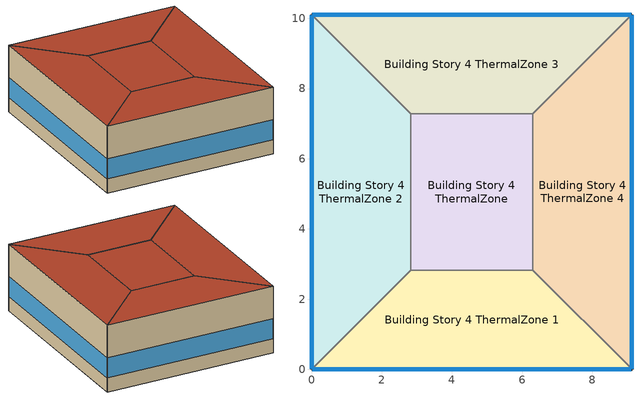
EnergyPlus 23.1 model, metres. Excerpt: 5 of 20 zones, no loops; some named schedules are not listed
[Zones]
Building Story 4 ThermalZone
 floor adiabatic (Typical Interior Ceiling): 6.3,2.83 2.83,2.83 2.83,7.28 6.3,7.28 z10.8
 wall adiabatic (Typical Interior Wall): 2.83,2.83 6.3,2.83 6.3,7.28 2.83,7.28 2.83,2.83 z10.8:14.4
 roof outside (Typical IEAD Roof R-31.25): 6.3,7.28 2.83,7.28 2.83,2.83 6.3,2.83 z14.4
Building Story 4 ThermalZone 1
 floor adiabatic (Typical Interior Ceiling): 9.13,0 0,0 2.83,2.83 6.3,2.83 z10.8
 wall outside (Typical Insulated Steel Framed Exterior Wall R-20.41): 0,0 9.13,0 z10.8:14.4
 wall adiabatic (Typical Interior Wall): 9.13,0 6.3,2.83 2.83,2.83 0,0 z10.8:14.4
 window (U 0.48 SHGC 0.40 Dbl Ref-D Clr 6mm/13mm): 0.03,0 9.1,0 z11.56:12.65
 roof outside (Typical IEAD Roof R-31.25): 6.3,2.83 2.83,2.83 0,0 9.13,0 z14.4
Building Story 4 ThermalZone 2
 floor adiabatic (Typical Interior Floor): 0,0 0,10.11 2.83,7.28 2.83,2.83 z10.8
 wall outside (Typical Insulated Steel Framed Exterior Wall R-20.41): 0,10.11 0,0 z10.8:14.4
 wall adiabatic (Typical Interior Wall): 0,0 2.83,2.83 2.83,7.28 0,10.11 z10.8:14.4
 window (U 0.48 SHGC 0.40 Dbl Ref-D Clr 6mm/13mm): 0,10.08 0,0.03 z11.56:12.65
 roof outside (Typical IEAD Roof R-31.25): 2.83,2.83 2.83,7.28 0,10.11 0,0 z14.4
Building Story 4 ThermalZone 3
 floor adiabatic (Typical Interior Floor): 0,10.11 9.13,10.11 6.3,7.28 2.83,7.28 z10.8
 wall outside (Typical Insulated Steel Framed Exterior Wall R-20.41): 9.13,10.11 0,10.11 z10.8:14.4
 wall adiabatic (Typical Interior Wall): 0,10.11 2.83,7.28 6.3,7.28 9.13,10.11 z10.8:14.4
 window (U 0.48 SHGC 0.40 Dbl Ref-D Clr 6mm/13mm): 9.1,10.11 0.03,10.11 z11.56:12.65
 roof outside (Typical IEAD Roof R-31.25): 2.83,7.28 6.3,7.28 9.13,10.11 0,10.11 z14.4
Building Story 4 ThermalZone 4
 floor adiabatic (Typical Interior Floor): 9.13,10.11 9.13,0 6.3,2.83 6.3,7.28 z10.8
 wall outside (Typical Insulated Steel Framed Exterior Wall R-20.41): 9.13,0 9.13,10.11 z10.8:14.4
 wall adiabatic (Typical Interior Wall): 9.13,10.11 6.3,7.28 6.3,2.83 9.13,0 z10.8:14.4
 window (U 0.48 SHGC 0.40 Dbl Ref-D Clr 6mm/13mm): 9.13,0.03 9.13,10.08 z11.56:12.65
 roof outside (Typical IEAD Roof R-31.25): 6.3,7.28 6.3,2.83 9.13,0 9.13,10.11 z14.4
[Building]
bld_29: Terrain=City
[Site:Location]
Laramie General Brees Field_WY_USA: Latitude {deg}=41.3154; Longitude {deg}=-105.582; Time Zone {hr}=-7; Elevation {m}=2215
[Site:GroundTemperature:FCfactorMethod]
8.6, 2.8, -4.1, -8.8, -2.2, 0.3, 6.7, 10.1, 16.5, 20.6, 19.2, 14.7
[Site:WaterMainsTemperature]
Calculation Method=Correlation; Annual Average Outdoor Air Temperature {C}=8.96667; Maximum Difference In Monthly Average Outdoor Air Temperatures {deltaC}=26.2
[SizingPeriod:DesignDay] Day of Month=21; Dry-Bulb Temperature Range Modifier Type=DefaultMultipliers; Humidity Condition Type=Wetbulb; Barometric Pressure {Pa}=98769; Rain Indicator=No; Snow Indicator=No; Daylight Saving Time Indicator=No; Begin Environment Reset Mode=FullResetAtBeginEnvironment
Name | Month | Day Type | Maximum Dry-Bulb Temperature {C} | Daily Dry-Bulb Temperature Range {deltaC} | Wetbulb or DewPoint at Maximum Dry-Bulb {C} | Wind Speed {m/s} | Wind Direction {deg} | Solar Model Indicator | ASHRAE Clear Sky Optical Depth for Beam Irradiance (taub) | ASHRAE Clear Sky Optical Depth for Diffuse Irradiance (taud) | Sky Clearness
Buffalo Niagara Intl Ap Ann Clg .4% Condns DB=>MWB 1 | 7 | SummerDesignDay | 30.3 | 9.3 | 21.8 | 5.7 | 240 | ASHRAETau | 0.462 | 2.001
Buffalo Niagara Intl Ap Ann Clg .4% Condns WB=>MDB 1 | 7 | SummerDesignDay | 27.8 | 9.3 | 23.8 | 5.7 | 240 | ASHRAETau | 0.462 | 2.001
Buffalo Niagara Intl Ap Ann Htg 99.6% Condns DB 1 | 1 | WinterDesignDay | -16.3 | 0 | -16.3 | 5.1 | 270 | ASHRAEClearSky |  |  | 0
[Material] Thermal Absorptance=0.9; Solar Absorptance=0.7
Name | Roughness | Thickness {m} | Conductivity {W/m-K} | Density {kg/m3} | Specific Heat {J/kg-K} | Visible Absorptance
100mm Normalweight concrete floor | MediumRough | 0.1016 | 2.31045 | 2322 | 832.557 | 0.7
25mm Stucco | Smooth | 0.0254 | 0.72 | 1856 | 840 | 0.7
5/8 in. Gypsum Board | MediumSmooth | 0.0159 | 0.16 | 800 | 1090 | 0.7
G01 13mm gypsum board | Smooth | 0.0127 | 0.160031 | 800.001 | 1090.73 | 0.5
Metal Roof Surface | Smooth | 0.0008 | 45.28 | 7824 | 500 | 0.7
Roof Membrane | VeryRough | 0.0095 | 0.16 | 1121.29 | 1460 | 0.7
Std Wood 6inch 1; Std Wood 6inch 2 | MediumSmooth | 0.15 | 0.12 | 540 | 1210 | 0.7
[Material:NoMass] Roughness=Smooth; Thermal Absorptance=0.9; Solar Absorptance=0.7
Name | Thermal Resistance {m2-K/W} | Visible Absorptance
CP02 CARPET PAD | 0.21648 | 0.8
Typical Insulation R-18.23 | 3.21036 | 0.7
Typical Insulation R-30.13 | 5.30668 | 0.7
[WindowMaterial:Gas]
AIR 13MM: Gas Type=Air; Thickness {m}=0.0127
[WindowMaterial:Glazing] Optical Data Type=SpectralAverage; Thickness {m}=0.006; Infrared Transmittance at Normal Incidence=0; Front Side Infrared Hemispherical Emissivity=0.84; Conductivity {W/m-K}=0.9; Dirt Correction Factor for Solar and Visible Transmittance=1; Solar Diffusing=No
Name | Solar Transmittance at Normal Incidence | Front Side Solar Reflectance at Normal Incidence | Back Side Solar Reflectance at Normal Incidence | Visible Transmittance at Normal Incidence | Front Side Visible Reflectance at Normal Incidence | Back Side Visible Reflectance at Normal Incidence | Back Side Infrared Hemispherical Emissivity
CLEAR 6MM | 0.775 | 0.071 | 0.071 | 0.881 | 0.08 | 0.08 | 0.84
REF D CLEAR 6MM | 0.429 | 0.308 | 0.379 | 0.334 | 0.453 | 0.505 | 0.82
[Construction]
InteriorFurnishings 1: Std Wood 6inch 1
InteriorFurnishings 2: Std Wood 6inch 2
Typical IEAD Roof R-31.25: Roof Membrane, Typical Insulation R-30.13, Metal Roof Surface
Typical Insulated Steel Framed Exterior Wall R-20.41: 25mm Stucco, 5/8 in. Gypsum Board, Typical Insulation R-18.23, 5/8 in. Gypsum Board
Typical Interior Ceiling: CP02 CARPET PAD, 100mm Normalweight concrete floor
Typical Interior Floor: 100mm Normalweight concrete floor, CP02 CARPET PAD
Typical Interior Wall: G01 13mm gypsum board, G01 13mm gypsum board
U 0.48 SHGC 0.40 Dbl Ref-D Clr 6mm/13mm: REF D CLEAR 6MM, AIR 13MM, CLEAR 6MM
[Zone] Multiplier=1; Part of Total Floor Area=Yes
Building Story 4 ThermalZone; Building Story 4 ThermalZone 1; Building Story 4 ThermalZone 2; Building Story 4 ThermalZone 3; Building Story 4 ThermalZone 4
[Space] Space Type=Story Top Blended Space Type
Name | Zone
Building Story 4 Space | Building Story 4 ThermalZone
Building Story 4 Space 1 | Building Story 4 ThermalZone 1
Building Story 4 Space 2 | Building Story 4 ThermalZone 2
Building Story 4 Space 3 | Building Story 4 ThermalZone 3
Building Story 4 Space 4 | Building Story 4 ThermalZone 4
[SpaceList]
Story Top Blended Space Type: Building Story 4 Space, Building Story 4 Space 1, Building Story 4 Space 2, Building Story 4 Space 4, Building Story 4 Space 3
[InternalMass]
Name | Construction | Zone or ZoneList | Space or SpaceList | Surface Area {m2}
Building Story 4 Space Office WholeBuilding - Md Office  - Story Top Mass | InteriorFurnishings 1 | Building Story 4 ThermalZone | Building Story 4 Space | 30.8804
Building Story 4 Space 1 Office WholeBuilding - Md Office  - Story Top Mass | InteriorFurnishings 1 | Building Story 4 ThermalZone 1 | Building Story 4 Space 1 | 35.6294
Building Story 4 Space 2 Office WholeBuilding - Md Office  - Story Top Mass | InteriorFurnishings 1 | Building Story 4 ThermalZone 2 | Building Story 4 Space 2 | 41.1708
Building Story 4 Space 4 Office WholeBuilding - Md Office  - Story Top Mass | InteriorFurnishings 1 | Building Story 4 ThermalZone 4 | Building Story 4 Space 4 | 41.1708
Building Story 4 Space 3 Office WholeBuilding - Md Office  - Story Top Mass | InteriorFurnishings 1 | Building Story 4 ThermalZone 3 | Building Story 4 Space 3 | 35.6293
Building Story 4 Space Mass | InteriorFurnishings 2 | Building Story 4 ThermalZone | Building Story 4 Space | 30.8804
Building Story 4 Space 1 Mass | InteriorFurnishings 2 | Building Story 4 ThermalZone 1 | Building Story 4 Space 1 | 35.6294
Building Story 4 Space 2 Mass | InteriorFurnishings 2 | Building Story 4 ThermalZone 2 | Building Story 4 Space 2 | 41.1708
Building Story 4 Space 3 Mass | InteriorFurnishings 2 | Building Story 4 ThermalZone 3 | Building Story 4 Space 3 | 35.6293
Building Story 4 Space 4 Mass | InteriorFurnishings 2 | Building Story 4 ThermalZone 4 | Building Story 4 Space 4 | 41.1708
[Lights]
Office WholeBuilding - Md Office Lights 2: Zone or ZoneList or Space or SpaceList=Story Top Blended Space Type; Schedule=OfficeMedium BLDG_LIGHT_SCH_2013; Design Level Calculation Method=Watts/Area; Watts per Zone Floor Area {W/m2}=8.82641; Return Air Fraction=0; Fraction Radiant=0.7; Fraction Visible=0.2; Fraction Replaceable=1
[People]
Office WholeBuilding - Md Office People 2: Zone or ZoneList or Space or SpaceList=Story Top Blended Space Type; Number of People Schedule=OfficeMedium BLDG_OCC_SCH; Number of People Calculation Method=People/Area; People per Floor Area {person/m2}=0.0538196; Fraction Radiant=0.3; Activity Level Schedule=OfficeMedium ACTIVITY_SCH; Enable ASHRAE 55 Comfort Warnings=Yes; Mean Radiant Temperature Calculation Type=ZoneAveraged; Work Efficiency Schedule=Work Efficiency Schedule; Clothing Insulation Schedule=Clothing Schedule; Air Velocity Schedule=Air Velocity Schedule; Thermal Comfort Model 1 Type=Fanger
[ElectricEquipment]
Office WholeBuilding - Md Office Elec Equip 2: Zone or ZoneList or Space or SpaceList=Story Top Blended Space Type; Schedule=OfficeMedium BLDG_EQUIP_SCH_2013; Design Level Calculation Method=Watts/Area; Watts per Zone Floor Area {W/m2}=8.07293; Fraction Latent=0; Fraction Radiant=0.5; Fraction Lost=0
[ZoneInfiltration:DesignFlowRate]
Office WholeBuilding - Md Office  - Story Top Infiltration: Zone or ZoneList or Space or SpaceList=Story Top Blended Space Type; Schedule=Always On Discrete; Design Flow Rate Calculation Method=Flow/ExteriorArea; Flow Rate per Exterior Surface Area {m3/s-m2}=0.000321461; Constant Term Coefficient=0; Temperature Term Coefficient=0; Velocity Term Coefficient=0.224; Velocity Squared Term Coefficient=0
[AvailabilityManager:NightCycle] Applicability Schedule=Always On Discrete; Control Type=CycleOnAny; Thermostat Tolerance {deltaC}=1.9999; Cycling Run Time Control Type=Thermostat; Cycling Run Time {s}=1800
Name | Fan Schedule
Availability Manager Night Cycle 1 | 5 Zone PVAV Occ Sch
Availability Manager Night Cycle 2 | 5 Zone PVAV 1 Occ Sch
Availability Manager Night Cycle 3 | 5 Zone PVAV 2 Occ Sch
Availability Manager Night Cycle 4 | 5 Zone PVAV 3 Occ Sch
[AvailabilityManager:Scheduled] Schedule=Always On Discrete
5 Zone PVAV OA System Availability Manager; 5 Zone PVAV 1 OA System Availability Manager; 5 Zone PVAV 2 OA System Availability Manager; 5 Zone PVAV 3 OA System Availability Manager
[Exterior:Lights] Control Option=AstronomicalClock
Name | Schedule | Design Level {W}
Building Facades | Schedule Ruleset 1 | 192.957
Main Entries | Schedule Ruleset 2 | 240
Other Doors | Schedule Ruleset 2 | 18.0304
Parking Areas and Drives | Schedule Ruleset 2 | 379.327
[EnergyManagementSystem:Sensor]
Name | Output:Variable or Output:Meter Index Key | Output:Variable or Output:Meter
Ele_Sen | Whole Building | Facility Total Purchased Electricity Energy
Fut_Sen | NYSTc 2030 Future Hourly Emissions Sch | Schedule Value
His_Sen | New York 2019 Historical Hourly Emissions Sch | Schedule Value
Mains_Water_Temp_Sen | Environment | Site Mains Water Temperature
[EnergyManagementSystem:Actuator]
Mains_Water_Temp_Act: Actuated Component Unique=Mains Water Temperature; Actuated Component Type=Schedule:Constant; Actuated Component Control Type=Schedule Value
[EnergyManagementSystem:Program]
Emissions_Calc_Prgm: SET fut_hr_val = Fut_Sen; SET his_hr_val = His_Sen; SET fut_yr_val = 92; SET his_yr_val = 583; SET elec = Ele_Sen; SET conv = 1000000 * 60 * 60; SET conv_kg_mt = 0.001; SET fut_hr = (fut_hr_val * elec / conv) * conv_kg_mt; SET his_hr = (his_hr_val * elec / conv) * conv_kg_mt; SET fut_yr = (fut_yr_val * elec / conv) * conv_kg_mt; SET his_yr = (his_yr_val * elec / conv) * conv_kg_mt; SET fut_hr_intensity = fut_hr * 1000 / 3971.5002732060616; SET his_hr_intensity = his_hr * 1000 / 3971.5002732060616; SET fut_yr_intensity = fut_yr * 1000 / 3971.5002732060616; SET his_yr_intensity = his_yr * 1000 / 3971.5002732060616
Mains_Water_Prg: SET Mains_Water_Temp_Act = Mains_Water_Temp_Sen
[EnergyManagementSystem:ProgramCallingManager]
Emissions Calc Prgm: EndOfSystemTimestepBeforeHVACReporting; Emissions_Calc_Prgm
Mains_Water_Prg_Mgr: BeginTimestepBeforePredictor; Mains_Water_Prg
[EnergyManagementSystem:OutputVariable] Type of Data in Variable=Summed; Update Frequency=SystemTimestep; EMS Program or Subroutine=Emissions_Calc_Prgm
Name | EMS Variable | Units
Future_Annual_Electricity_Emissions | fut_yr | mt
Future_Annual_Electricity_Emissions_Intensity | fut_yr_intensity | kg/ft2
Future_Hourly_Electricity_Emissions | fut_hr | mt
Future_Hourly_Electricity_Emissions_Intensity | fut_hr_intensity | kg/ft2
Historical_Annual_Electricity_Emissions | his_yr | mt
Historical_Annual_Electricity_Emissions_Intensity | his_yr_intensity | kg/ft2
Historical_Hourly_Electricity_Emissions | his_hr | mt
Historical_Hourly_Electricity_Emissions_Intensity | his_hr_intensity | kg/ft2
[Schedule:Day:Interval]
Work Efficiency Schedule Default; 5 Zone PVAV Occ Sch Sunday; Schedule Day 5; OfficeMedium BLDG_LIGHT_SCH_2013 Winter Design Day; OfficeMedium BLDG_OCC_SCH Winter Design Day; Schedule Day 8; OfficeMedium BLDG_EQUIP_SCH_2013 Winter Design Day: No, 24:00, 0
Clothing Schedule Default Winter Clothes; 5 Zone PVAV Occ Sch Summer Design Day; 5 Zone PVAV Occ Sch Winter Design Day; OfficeMedium BLDG_LIGHT_SCH_2013 Summer Design Day; OfficeMedium BLDG_EQUIP_SCH_2013 Summer Design Day: No, 24:00, 1
Air Velocity Schedule Default: No, 24:00, 0.2
5 Zone PVAV Occ Sch Default; 5 Zone PVAV Occ Sch Tuesday; 5 Zone PVAV Occ Sch Wednesday; 5 Zone PVAV Occ Sch Thursday; 5 Zone PVAV Occ Sch Friday: No, 08:00, 0, 21:00, 1, 24:00, 0
5 Zone PVAV Occ Sch Monday 1: No, 08:00, 0, 19:00, 1, 24:00, 0
OfficeMedium BLDG_LIGHT_SCH_2013 Sun Day: No, 06:00, 0.05, 18:00, 0.0431163, 24:00, 0.05
OfficeMedium BLDG_LIGHT_SCH_2013 Wkdy Day: No, 05:00, 0.05, 06:00, 0.1, 07:00, 0.0862326, 08:00, 0.258698, 17:00, 0.776093, 18:00, 0.431163, 20:00, 0.258698, 22:00, 0.172465, 23:00, 0.0862326, 24:00, 0.0431163
OfficeMedium BLDG_LIGHT_SCH_2013 Sat Day: No, 06:00, 0.05, 08:00, 0.0862326, 12:00, 0.258698, 17:00, 0.129349, 19:00, 0.0431163, 24:00, 0.05
OfficeMedium BLDG_OCC_SCH Default: No, 06:00, 0, 18:00, 0.05, 24:00, 0
OfficeMedium BLDG_OCC_SCH Wkdy Day: No, 06:00, 0, 07:00, 0.1, 08:00, 0.2, 12:00, 0.95, 13:00, 0.5, 17:00, 0.95, 18:00, 0.3, 22:00, 0.1, 24:00, 0.05
OfficeMedium BLDG_OCC_SCH Sat Day: No, 06:00, 0, 08:00, 0.1, 12:00, 0.3, 17:00, 0.1, 19:00, 0.05, 24:00, 0
OfficeMedium BLDG_OCC_SCH Summer Design Day: No, 06:00, 0, 22:00, 1, 24:00, 0.05
OfficeMedium ACTIVITY_SCH Default; OfficeMedium ACTIVITY_SCH Summer Design Day; OfficeMedium ACTIVITY_SCH Winter Design Day: No, 24:00, 120
OfficeMedium BLDG_EQUIP_SCH_2013 Sun Day: No, 06:00, 0.230755, 18:00, 0.288107, 24:00, 0.230755
OfficeMedium BLDG_EQUIP_SCH_2013 Wkdy Day: No, 06:00, 0.307674, 08:00, 0.381235, 12:00, 0.857778, 13:00, 0.76247, 17:00, 0.857778, 18:00, 0.476543, 24:00, 0.381235
OfficeMedium BLDG_EQUIP_SCH_2013 Sat Day: No, 06:00, 0.230755, 08:00, 0.381235, 12:00, 0.476543, 17:00, 0.33358, 19:00, 0.285926, 24:00, 0.230755
Schedule Day 80: No, 06:00, 0, 24:00, 1
Schedule Day 81: No, 06:00, 0.7, 24:00, 1
[Schedule:Week:Daily]
Work Efficiency Schedule Week Rule - Jan1-Dec31: Work Efficiency Schedule Default, Work Efficiency Schedule Default, Work Efficiency Schedule Default, Work Efficiency Schedule Default, Work Efficiency Schedule Default, Work Efficiency Schedule Default, Work Efficiency Schedule Default, Work Efficiency Schedule Default, Work Efficiency Schedule Default, Work Efficiency Schedule Default, Work Efficiency Schedule Default, Work Efficiency Schedule Default
Clothing Schedule Week Rule - Jan1-Dec31: Clothing Schedule Default Winter Clothes, Clothing Schedule Default Winter Clothes, Clothing Schedule Default Winter Clothes, Clothing Schedule Default Winter Clothes, Clothing Schedule Default Winter Clothes, Clothing Schedule Default Winter Clothes, Clothing Schedule Default Winter Clothes, Clothing Schedule Default Winter Clothes, Clothing Schedule Default Winter Clothes, Clothing Schedule Default Winter Clothes, Clothing Schedule Default Winter Clothes, Clothing Schedule Default Winter Clothes
Air Velocity Schedule Week Rule - Jan1-Dec31: Air Velocity Schedule Default, Air Velocity Schedule Default, Air Velocity Schedule Default, Air Velocity Schedule Default, Air Velocity Schedule Default, Air Velocity Schedule Default, Air Velocity Schedule Default, Air Velocity Schedule Default, Air Velocity Schedule Default, Air Velocity Schedule Default, Air Velocity Schedule Default, Air Velocity Schedule Default
5 Zone PVAV Occ Sch Week Rule - Jan1-Jul1: 5 Zone PVAV Occ Sch Sunday, 5 Zone PVAV Occ Sch Default, 5 Zone PVAV Occ Sch Tuesday, 5 Zone PVAV Occ Sch Wednesday, 5 Zone PVAV Occ Sch Thursday, 5 Zone PVAV Occ Sch Friday, 5 Zone PVAV Occ Sch Sunday, 5 Zone PVAV Occ Sch Default, 5 Zone PVAV Occ Sch Summer Design Day, 5 Zone PVAV Occ Sch Winter Design Day, 5 Zone PVAV Occ Sch Default, 5 Zone PVAV Occ Sch Default
5 Zone PVAV Occ Sch Week Rule - Jul2-Aug26: 5 Zone PVAV Occ Sch Sunday, 5 Zone PVAV Occ Sch Monday 1, 5 Zone PVAV Occ Sch Tuesday 1, 5 Zone PVAV Occ Sch Wednesday 1, 5 Zone PVAV Occ Sch Thursday 1, 5 Zone PVAV Occ Sch Friday 1, 5 Zone PVAV Occ Sch Sunday, 5 Zone PVAV Occ Sch Default, 5 Zone PVAV Occ Sch Summer Design Day, 5 Zone PVAV Occ Sch Winter Design Day, 5 Zone PVAV Occ Sch Default, 5 Zone PVAV Occ Sch Default
5 Zone PVAV Occ Sch Week Rule - Aug27-Sep2: 5 Zone PVAV Occ Sch Sunday, 5 Zone PVAV Occ Sch Monday 1, 5 Zone PVAV Occ Sch Tuesday 1, 5 Zone PVAV Occ Sch Wednesday 1, 5 Zone PVAV Occ Sch Thursday 1, 5 Zone PVAV Occ Sch Friday 2, 5 Zone PVAV Occ Sch Sunday, 5 Zone PVAV Occ Sch Default, 5 Zone PVAV Occ Sch Summer Design Day, 5 Zone PVAV Occ Sch Winter Design Day, 5 Zone PVAV Occ Sch Default, 5 Zone PVAV Occ Sch Default
5 Zone PVAV Occ Sch Week Rule - Sep3-Dec31: 5 Zone PVAV Occ Sch Sunday, 5 Zone PVAV Occ Sch Monday 2, 5 Zone PVAV Occ Sch Tuesday 2, 5 Zone PVAV Occ Sch Wednesday 2, 5 Zone PVAV Occ Sch Thursday 2, 5 Zone PVAV Occ Sch Friday 2, 5 Zone PVAV Occ Sch Sunday, 5 Zone PVAV Occ Sch Default, 5 Zone PVAV Occ Sch Summer Design Day, 5 Zone PVAV Occ Sch Winter Design Day, 5 Zone PVAV Occ Sch Default, 5 Zone PVAV Occ Sch Default
5 Zone PVAV 1 Occ Sch Week Rule - Jan1-Dec31: 5 Zone PVAV 1 Occ Sch Sunday, 5 Zone PVAV 1 Occ Sch Default, 5 Zone PVAV 1 Occ Sch Default, 5 Zone PVAV 1 Occ Sch Default, 5 Zone PVAV 1 Occ Sch Default, 5 Zone PVAV 1 Occ Sch Default, 5 Zone PVAV 1 Occ Sch Sunday, 5 Zone PVAV 1 Occ Sch Default, 5 Zone PVAV 1 Occ Sch Summer Design Day, 5 Zone PVAV 1 Occ Sch Winter Design Day, 5 Zone PVAV 1 Occ Sch Default, 5 Zone PVAV 1 Occ Sch Default
OfficeMedium BLDG_LIGHT_SCH_2013 Week Rule - Jan1-Dec31: OfficeMedium BLDG_LIGHT_SCH_2013 Sun Day, OfficeMedium BLDG_LIGHT_SCH_2013 Wkdy Day, OfficeMedium BLDG_LIGHT_SCH_2013 Wkdy Day, OfficeMedium BLDG_LIGHT_SCH_2013 Wkdy Day, OfficeMedium BLDG_LIGHT_SCH_2013 Wkdy Day, OfficeMedium BLDG_LIGHT_SCH_2013 Wkdy Day, OfficeMedium BLDG_LIGHT_SCH_2013 Sat Day, Schedule Day 5, OfficeMedium BLDG_LIGHT_SCH_2013 Summer Design Day, OfficeMedium BLDG_LIGHT_SCH_2013 Winter Design Day, Schedule Day 5, Schedule Day 5
OfficeMedium BLDG_OCC_SCH Week Rule - Jan1-Dec31: OfficeMedium BLDG_OCC_SCH Default, OfficeMedium BLDG_OCC_SCH Wkdy Day, OfficeMedium BLDG_OCC_SCH Wkdy Day, OfficeMedium BLDG_OCC_SCH Wkdy Day, OfficeMedium BLDG_OCC_SCH Wkdy Day, OfficeMedium BLDG_OCC_SCH Wkdy Day, OfficeMedium BLDG_OCC_SCH Sat Day, OfficeMedium BLDG_OCC_SCH Default, OfficeMedium BLDG_OCC_SCH Summer Design Day, OfficeMedium BLDG_OCC_SCH Winter Design Day, OfficeMedium BLDG_OCC_SCH Default, OfficeMedium BLDG_OCC_SCH Default
OfficeMedium ACTIVITY_SCH Week Rule - Jan1-Dec31: OfficeMedium ACTIVITY_SCH Default, OfficeMedium ACTIVITY_SCH Default, OfficeMedium ACTIVITY_SCH Default, OfficeMedium ACTIVITY_SCH Default, OfficeMedium ACTIVITY_SCH Default, OfficeMedium ACTIVITY_SCH Default, OfficeMedium ACTIVITY_SCH Default, OfficeMedium ACTIVITY_SCH Default, OfficeMedium ACTIVITY_SCH Summer Design Day, OfficeMedium ACTIVITY_SCH Winter Design Day, OfficeMedium ACTIVITY_SCH Default, OfficeMedium ACTIVITY_SCH Default
OfficeMedium BLDG_EQUIP_SCH_2013 Week Rule - Jan1-Dec31: OfficeMedium BLDG_EQUIP_SCH_2013 Sun Day, OfficeMedium BLDG_EQUIP_SCH_2013 Wkdy Day, OfficeMedium BLDG_EQUIP_SCH_2013 Wkdy Day, OfficeMedium BLDG_EQUIP_SCH_2013 Wkdy Day, OfficeMedium BLDG_EQUIP_SCH_2013 Wkdy Day, OfficeMedium BLDG_EQUIP_SCH_2013 Wkdy Day, OfficeMedium BLDG_EQUIP_SCH_2013 Sat Day, Schedule Day 8, OfficeMedium BLDG_EQUIP_SCH_2013 Summer Design Day, OfficeMedium BLDG_EQUIP_SCH_2013 Winter Design Day, Schedule Day 8, Schedule Day 8
5 Zone PVAV 2 Occ Sch Week Rule - Jan1-Dec31: 5 Zone PVAV 2 Occ Sch Sunday, 5 Zone PVAV 2 Occ Sch Default, 5 Zone PVAV 2 Occ Sch Default, 5 Zone PVAV 2 Occ Sch Default, 5 Zone PVAV 2 Occ Sch Default, 5 Zone PVAV 2 Occ Sch Default, 5 Zone PVAV 2 Occ Sch Sunday, 5 Zone PVAV 2 Occ Sch Default, 5 Zone PVAV 2 Occ Sch Summer Design Day, 5 Zone PVAV 2 Occ Sch Winter Design Day, 5 Zone PVAV 2 Occ Sch Default, 5 Zone PVAV 2 Occ Sch Default
5 Zone PVAV 3 Occ Sch Week Rule - Jan1-Dec31: 5 Zone PVAV 3 Occ Sch Sunday, 5 Zone PVAV 3 Occ Sch Default, 5 Zone PVAV 3 Occ Sch Default, 5 Zone PVAV 3 Occ Sch Default, 5 Zone PVAV 3 Occ Sch Default, 5 Zone PVAV 3 Occ Sch Default, 5 Zone PVAV 3 Occ Sch Saturday, 5 Zone PVAV 3 Occ Sch Default, 5 Zone PVAV 3 Occ Sch Summer Design Day, 5 Zone PVAV 3 Occ Sch Winter Design Day, 5 Zone PVAV 3 Occ Sch Default, 5 Zone PVAV 3 Occ Sch Default
Schedule Ruleset 1 Week Rule - Jan1-Dec31: Schedule Day 80, Schedule Day 80, Schedule Day 80, Schedule Day 80, Schedule Day 80, Schedule Day 80, Schedule Day 80, Schedule Day 80, Schedule Day 80, Schedule Day 80, Schedule Day 80, Schedule Day 80
Schedule Ruleset 2 Week Rule - Jan1-Dec31: Schedule Day 81, Schedule Day 81, Schedule Day 81, Schedule Day 81, Schedule Day 81, Schedule Day 81, Schedule Day 81, Schedule Day 81, Schedule Day 81, Schedule Day 81, Schedule Day 81, Schedule Day 81
[Schedule:Year]
Work Efficiency Schedule: Work Efficiency Schedule Week Rule - Jan1-Dec31, 1, 1, 12, 31
Clothing Schedule: Clothing Schedule Week Rule - Jan1-Dec31, 1, 1, 12, 31
Air Velocity Schedule: Air Velocity Schedule Week Rule - Jan1-Dec31, 1, 1, 12, 31
5 Zone PVAV Occ Sch: 5 Zone PVAV Occ Sch Week Rule - Jan1-Jul1, 1, 1, 7, 1, 5 Zone PVAV Occ Sch Week Rule - Jul2-Aug26, 7, 2, 8, 26, 5 Zone PVAV Occ Sch Week Rule - Aug27-Sep2, 8, 27, 9, 2, 5 Zone PVAV Occ Sch Week Rule - Sep3-Dec31, 9, 3, 12, 31
5 Zone PVAV 1 Occ Sch: 5 Zone PVAV 1 Occ Sch Week Rule - Jan1-Dec31, 1, 1, 12, 31
OfficeMedium BLDG_LIGHT_SCH_2013: OfficeMedium BLDG_LIGHT_SCH_2013 Week Rule - Jan1-Dec31, 1, 1, 12, 31
OfficeMedium BLDG_OCC_SCH: OfficeMedium BLDG_OCC_SCH Week Rule - Jan1-Dec31, 1, 1, 12, 31
OfficeMedium ACTIVITY_SCH: OfficeMedium ACTIVITY_SCH Week Rule - Jan1-Dec31, 1, 1, 12, 31
OfficeMedium BLDG_EQUIP_SCH_2013: OfficeMedium BLDG_EQUIP_SCH_2013 Week Rule - Jan1-Dec31, 1, 1, 12, 31
5 Zone PVAV 2 Occ Sch: 5 Zone PVAV 2 Occ Sch Week Rule - Jan1-Dec31, 1, 1, 12, 31
5 Zone PVAV 3 Occ Sch: 5 Zone PVAV 3 Occ Sch Week Rule - Jan1-Dec31, 1, 1, 12, 31
Schedule Ruleset 1: Schedule Ruleset 1 Week Rule - Jan1-Dec31, 1, 1, 12, 31
Schedule Ruleset 2: Schedule Ruleset 2 Week Rule - Jan1-Dec31, 1, 1, 12, 31
[Schedule:Constant]
Always On Discrete: OnOff, 1
Mains Water Temperature: Temperature, 10
[Schedule:File] File=future_hourly_co2e_2030.csv; Rows to Skip at Top=1; Number of Hours of Data=8760; Column Separator=Comma; Interpolate to Timestep=No; Minutes per Item=60; Adjust Schedule for Daylight Savings=Yes
Name | Column Number
New York 2019 Historical Hourly Emissions Sch | 9
NYSTc 2030 Future Hourly Emissions Sch | 10
